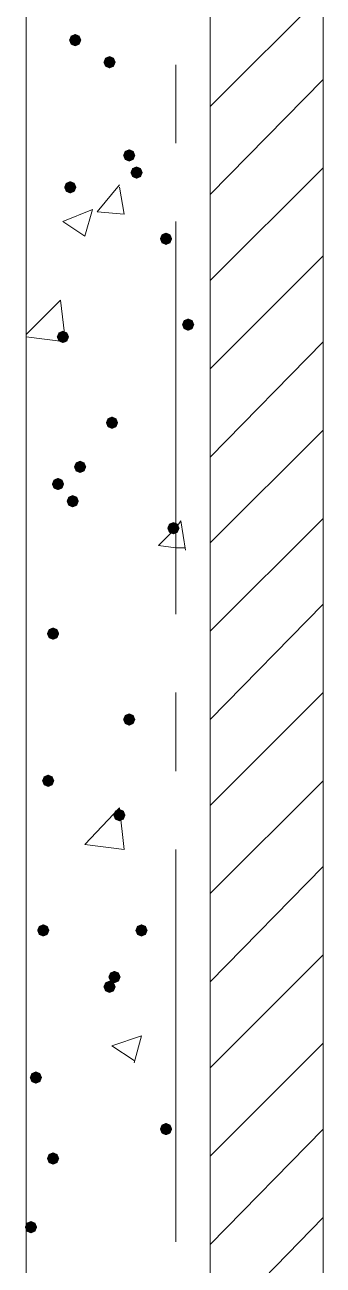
# Model space of a CAD drawing. Header units: millimetres. Extents: x 29 to 95071, y 20 to 67221.
# Drawn here: x 26103 to 26705, y 42981 to 45487 of the extents above; entities that cross this region are included whole.
import ezdxf

# ---------------------------------------------------------------- set-up
doc = ezdxf.new("R2010")
doc.units = ezdxf.units.MM

msp = doc.modelspace()

# ---------------------------------------------------------------- hatches: boundary and pattern name
h = msp.add_hatch(color=7)
h.dxf.hatch_style = 2
h.paths.add_polyline_path([(26204.6, 45444), (26195.8, 45447.6), (26192.2, 45456.4), (26195.8, 45465.1), (26204.6, 45468.8), (26213.4, 45465.1), (26217, 45456.4), (26213.4, 45447.6)])
h = msp.add_hatch(color=7)
h.dxf.hatch_style = 2
h.paths.add_polyline_path([(26274, 45399.4), (26265.2, 45403), (26261.6, 45411.8), (26265.2, 45420.5), (26274, 45424.2), (26282.7, 45420.5), (26286.4, 45411.8), (26282.7, 45403)])
h = msp.add_hatch(color=7)
h.dxf.hatch_style = 2
h.paths.add_polyline_path([(26313.6, 45211), (26304.9, 45214.7), (26301.3, 45223.4), (26304.9, 45232.2), (26313.6, 45235.8), (26322.4, 45232.2), (26326, 45223.4), (26322.4, 45214.7)])
h = msp.add_hatch(color=7)
h.dxf.hatch_style = 2
h.paths.add_polyline_path([(26328.5, 45176.3), (26319.8, 45180), (26316.1, 45188.7), (26319.8, 45197.5), (26328.5, 45201.1), (26337.3, 45197.5), (26340.9, 45188.7), (26337.3, 45180)])
h = msp.add_hatch(color=7)
h.dxf.hatch_style = 2
h.paths.add_polyline_path([(26194.7, 45146.6), (26185.9, 45150.2), (26182.3, 45159), (26185.9, 45167.7), (26194.7, 45171.4), (26203.4, 45167.7), (26207.1, 45159), (26203.4, 45150.2)])
h = msp.add_hatch(color=7)
h.dxf.hatch_style = 2
h.paths.add_polyline_path([(26388, 45042.5), (26379.2, 45046.2), (26375.6, 45054.9), (26379.2, 45063.7), (26388, 45067.3), (26396.7, 45063.7), (26400.4, 45054.9), (26396.7, 45046.2)])
h = msp.add_hatch(color=7)
h.dxf.hatch_style = 2
h.paths.add_polyline_path([(26432.6, 44869), (26423.8, 44872.7), (26420.2, 44881.4), (26423.8, 44890.2), (26432.6, 44893.8), (26441.4, 44890.2), (26445, 44881.4), (26441.4, 44872.7)])
h = msp.add_hatch(color=7)
h.dxf.hatch_style = 2
h.paths.add_polyline_path([(26179.8, 44844.2), (26171.1, 44847.9), (26167.4, 44856.6), (26171.1, 44865.4), (26179.8, 44869), (26188.6, 44865.4), (26192.2, 44856.6), (26188.6, 44847.9)])
h = msp.add_hatch(color=7)
h.dxf.hatch_style = 2
h.paths.add_polyline_path([(26278.9, 44670.8), (26270.2, 44674.4), (26266.6, 44683.2), (26270.2, 44691.9), (26278.9, 44695.6), (26287.7, 44691.9), (26291.3, 44683.2), (26287.7, 44674.4)])
h = msp.add_hatch(color=7)
h.dxf.hatch_style = 2
h.paths.add_polyline_path([(26214.5, 44581.6), (26205.8, 44585.2), (26202.1, 44593.9), (26205.8, 44602.7), (26214.5, 44606.3), (26223.3, 44602.7), (26226.9, 44593.9), (26223.3, 44585.2)])
h = msp.add_hatch(color=7)
h.dxf.hatch_style = 2
h.paths.add_polyline_path([(26169.9, 44546.9), (26161.2, 44550.5), (26157.5, 44559.2), (26161.2, 44568), (26169.9, 44571.6), (26178.7, 44568), (26182.3, 44559.2), (26178.7, 44550.5)])
h = msp.add_hatch(color=7)
h.dxf.hatch_style = 2
h.paths.add_polyline_path([(26199.6, 44512.2), (26190.9, 44515.8), (26187.3, 44524.6), (26190.9, 44533.3), (26199.6, 44536.9), (26208.4, 44533.3), (26212, 44524.6), (26208.4, 44515.8)])
h = msp.add_hatch(color=7)
h.dxf.hatch_style = 2
h.paths.add_polyline_path([(26402.9, 44457.6), (26394.1, 44461.3), (26390.5, 44470), (26394.1, 44478.8), (26402.9, 44482.4), (26411.6, 44478.8), (26415.3, 44470), (26411.6, 44461.3)])
h = msp.add_hatch(color=7)
h.dxf.hatch_style = 2
h.paths.add_polyline_path([(26160, 44244.5), (26151.2, 44248.1), (26147.6, 44256.9), (26151.2, 44265.7), (26160, 44269.3), (26168.7, 44265.7), (26172.4, 44256.9), (26168.7, 44248.1)])
h = msp.add_hatch(color=7)
h.dxf.hatch_style = 2
h.paths.add_polyline_path([(26313.6, 44071), (26304.9, 44074.7), (26301.3, 44083.4), (26304.9, 44092.2), (26313.6, 44095.8), (26322.4, 44092.2), (26326, 44083.4), (26322.4, 44074.7)])
h = msp.add_hatch(color=7)
h.dxf.hatch_style = 2
h.paths.add_polyline_path([(26150.1, 43947.1), (26141.3, 43950.8), (26137.7, 43959.5), (26141.3, 43968.3), (26150.1, 43971.9), (26158.8, 43968.3), (26162.5, 43959.5), (26158.8, 43950.8)])
h = msp.add_hatch(color=7)
h.dxf.hatch_style = 2
h.paths.add_polyline_path([(26293.8, 43877.7), (26285.1, 43881.4), (26281.4, 43890.1), (26285.1, 43898.9), (26293.8, 43902.5), (26302.6, 43898.9), (26306.2, 43890.1), (26302.6, 43881.4)])
h = msp.add_hatch(color=7)
h.dxf.hatch_style = 2
h.paths.add_polyline_path([(26140.2, 43644.8), (26131.4, 43648.4), (26127.8, 43657.2), (26131.4, 43665.9), (26140.2, 43669.5), (26148.9, 43665.9), (26152.6, 43657.2), (26148.9, 43648.4)])
h = msp.add_hatch(color=7)
h.dxf.hatch_style = 2
h.paths.add_polyline_path([(26338.4, 43644.8), (26329.7, 43648.4), (26326, 43657.2), (26329.7, 43665.9), (26338.4, 43669.5), (26347.2, 43665.9), (26350.8, 43657.2), (26347.2, 43648.4)])
h = msp.add_hatch(color=7)
h.dxf.hatch_style = 2
h.paths.add_polyline_path([(26283.9, 43550.6), (26275.2, 43554.2), (26271.5, 43563), (26275.2, 43571.7), (26283.9, 43575.4), (26292.7, 43571.7), (26296.3, 43563), (26292.7, 43554.2)])
h = msp.add_hatch(color=7)
h.dxf.hatch_style = 2
h.paths.add_polyline_path([(26274, 43530.8), (26265.2, 43534.4), (26261.6, 43543.2), (26265.2, 43551.9), (26274, 43555.5), (26282.7, 43551.9), (26286.4, 43543.2), (26282.7, 43534.4)])
h = msp.add_hatch(color=7)
h.dxf.hatch_style = 2
h.paths.add_polyline_path([(26125.3, 43347.4), (26116.5, 43351), (26112.9, 43359.8), (26116.5, 43368.5), (26125.3, 43372.2), (26134, 43368.5), (26137.7, 43359.8), (26134, 43351)])
h = msp.add_hatch(color=7)
h.dxf.hatch_style = 2
h.paths.add_polyline_path([(26388, 43243.3), (26379.2, 43246.9), (26375.6, 43255.7), (26379.2, 43264.4), (26388, 43268.1), (26396.7, 43264.4), (26400.4, 43255.7), (26396.7, 43246.9)])
h = msp.add_hatch(color=7)
h.dxf.hatch_style = 2
h.paths.add_polyline_path([(26160, 43183.8), (26151.2, 43187.4), (26147.6, 43196.2), (26151.2, 43205), (26160, 43208.6), (26168.7, 43205), (26172.4, 43196.2), (26168.7, 43187.4)])
h = msp.add_hatch(color=7)
h.dxf.hatch_style = 2
h.paths.add_polyline_path([(26115.4, 43045), (26106.6, 43048.7), (26103, 43057.4), (26106.6, 43066.2), (26115.4, 43069.8), (26124.1, 43066.2), (26127.8, 43057.4), (26124.1, 43048.7)])

# ---------------------------------------------------------------- linework, layer by layer
at = {"color": 7, "lineweight": 0}
for points in [[(26105.5, 42903.8), (26105.5, 47305.2)], [(26705.2, 26656.2), (26705.2, 47305.2)], [(26477.2, 42903.8), (26477.2, 46908.6)], [(26477.2, 45322.6), (26705.2, 45550.6)], [(26407.8, 45248.2), (26407.8, 45406.8)], [(26477.2, 45144.1), (26705.2, 45377.1)], [(26477.2, 44970.6), (26705.2, 45198.6)], [(26249.2, 45109.4), (26293.8, 45163.9)], [(26303.7, 45104.5), (26293.8, 45159)], [(26179.8, 45089.6), (26239.3, 45114.4)], [(26224.4, 45059.9), (26239.3, 45114.4)], [(26249.2, 45109.4), (26303.7, 45104.5)], [(26179.8, 45089.6), (26224.4, 45059.9)], [(26407.8, 44296.6), (26407.8, 45089.6)], [(26477.2, 44792.2), (26705.2, 45020.2)], [(26105.5, 44861.6), (26174.9, 44931)], [(26174.9, 44931), (26184.8, 44846.7), (26105.5, 44856.6)], [(26477.2, 44613.8), (26705.2, 44846.7)], [(26477.2, 44440.3), (26705.2, 44668.3)], [(26373.1, 44435.3), (26407.8, 44470), (26417.7, 44484.9)], [(26427.6, 44425.4), (26417.7, 44484.9)], [(26477.2, 44261.9), (26705.2, 44489.9)], [(26373.1, 44435.3), (26407.8, 44430.4), (26427.6, 44430.4)], [(26477.2, 44083.4), (26705.2, 44316.4)], [(26407.8, 43979.3), (26407.8, 44137.9)], [(26477.2, 43909.9), (26705.2, 44137.9)], [(26477.2, 43731.5), (26705.2, 43959.5)], [(26224.4, 43830.6), (26293.8, 43905), (26303.7, 43820.7)], [(26224.4, 43830.6), (26303.7, 43820.7)], [(26407.8, 43027.7), (26407.8, 43820.7)], [(26477.2, 43553.1), (26705.2, 43786)], [(26477.2, 43379.6), (26705.2, 43607.6)], [(26278.9, 43424.2), (26338.4, 43444)], [(26323.6, 43389.5), (26338.4, 43444)], [(26278.9, 43424.2), (26323.6, 43394.5)], [(26477.2, 43201.2), (26705.2, 43429.2)], [(26477.2, 43022.7), (26705.2, 43255.7)], [(26536.7, 42903.8), (26705.2, 43077.2)]]:
    msp.add_lwpolyline(points, dxfattribs=at)

doc.saveas('drawing.dxf')
